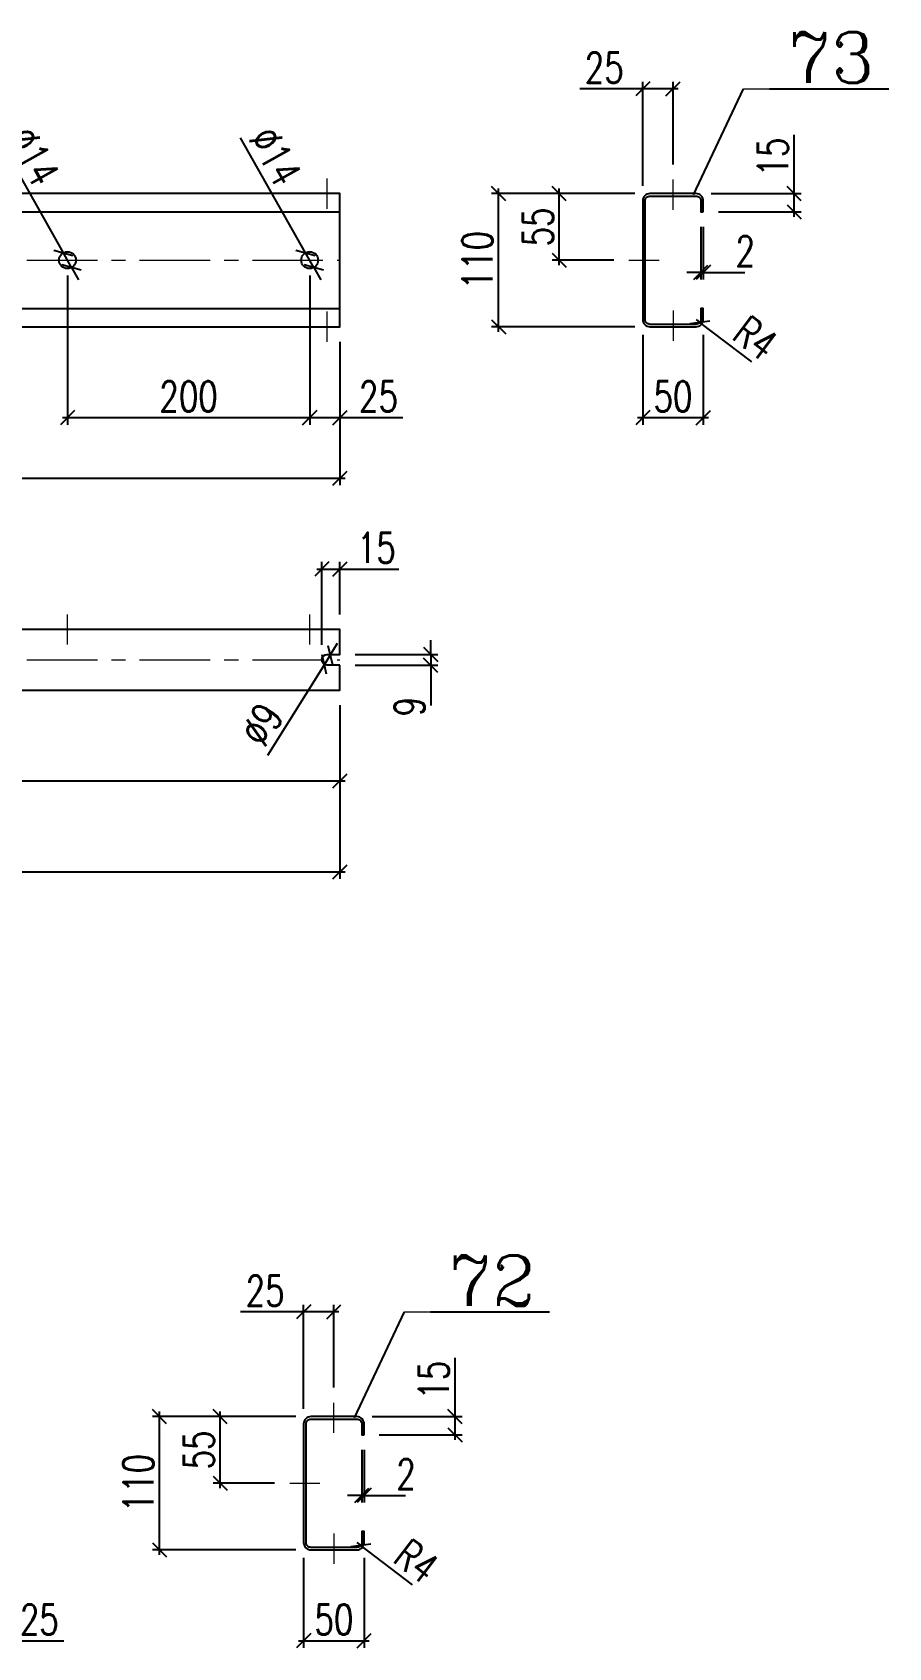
# Model space of a CAD drawing. Header units: millimetres. Extents: x -109 to 3611, y -131 to 11347.
# Drawn here: x 2426 to 3133, y 4364 to 5698 of the extents above; entities that cross this region are included whole.
import ezdxf
from ezdxf.enums import TextEntityAlignment as Align

# ---------------------------------------------------------------- set-up
doc = ezdxf.new("R2010")
doc.units = ezdxf.units.MM
doc.header["$LTSCALE"] = 1.833333
doc.header["$PDMODE"] = 1
doc.linetypes.add('CENTER', pattern=[50.8, 31.75, -6.35, 6.35, -6.35])
doc.layers.get('0').update_dxf_attribs({"linetype": 'CONTINUOUS'})
doc.layers.get('Defpoints').update_dxf_attribs({"linetype": 'CONTINUOUS'})
for name, color, linetype, lineweight in [('k_inny', 40, 'CONTINUOUS', 13), ('k_konstrukcja', 3, 'CONTINUOUS', 25), ('k_osie', 6, 'CENTER', 5), ('k_pozycje', 1, 'CONTINUOUS', 5), ('k_wymiary', 1, 'CONTINUOUS', 5), ('RFD_C5', 1, 'CONTINUOUS', 5), ('RFD_T3', 2, 'CONTINUOUS', 25)]:
    doc.layers.add(name, color=color, linetype=linetype, lineweight=lineweight)
doc.styles.add('TXT3', font='SIMPLEX.SHX', dxfattribs={"width": 0.75, "height": 25})
doc.styles.add('TXT5', font='COMPLEX.shx', dxfattribs={"height": 41.666667})
doc.dimstyles.new('R1', dxfattribs={"dimtxt": 25, "dimasz": 11.666667, "dimexe": 5.833333, "dimexo": 12.5, "dimgap": 5, "dimtad": 1, "dimdec": 0, "dimzin": 0, "dimdsep": 46, "dimtxsty": 'TXT3', "dimblk1": 'OBLIQUE', "dimblk2": 'OBLIQUE', "dimsah": 1, "dimcen": -3, "dimdle": 4.166667, "dimclrt": 2, "dimadec": 0, "dimazin": 0, "dimtfac": 0.75, "dimtdec": 0, "dimtmove": 0, "dimatfit": 3, "dimldrblk": 'NONE', "dimfxl": 1, "dimtvp": 0.75, "dimtolj": 1, "dimtzin": 0, "dimarcsym": 0})
doc.dimstyles.new('R1_002', dxfattribs={"dimtxt": 25, "dimasz": 11.666667, "dimexe": 5.833333, "dimexo": 12.5, "dimgap": 5, "dimtad": 1, "dimdec": 0, "dimzin": 0, "dimdsep": 46, "dimtxsty": 'TXT3', "dimblk1": 'OBLIQUE', "dimblk2": 'OBLIQUE', "dimsah": 1, "dimcen": -3, "dimdle": 4.166667, "dimclrt": 2, "dimadec": 0, "dimazin": 0, "dimtfac": 0.75, "dimtdec": 0, "dimtmove": 0, "dimatfit": 3, "dimldrblk": 'NONE', "dimfxl": 1, "dimtvp": 0.75, "dimtolj": 1, "dimtzin": 0, "dimarcsym": 0})

# ---------------------------------------------------------------- blocks, each defined once
blk = doc.blocks.new('Poz. 73')
blk.add_lwpolyline([(-2655, 55), (-2655, -55), (25, -55), (25, 55)], close=True)
for points in [[(-2655, 40), (25, 40)], [(-2655, -40), (25, -40)]]:
    blk.add_lwpolyline(points)
for centre in [(-200, 0), (0, 0)]:
    blk.add_circle(centre, 7)
at = {"layer": 'k_inny'}
for points in [[(14.5, 42.5), (14.5, 67.5)], [(14.5, -67.5), (14.5, -42.5)]]:
    blk.add_lwpolyline(points, dxfattribs=at)
at = {"layer": 'k_osie'}
blk.add_lwpolyline([(-2655, 0), (25, 0)], dxfattribs=at)
blk = doc.blocks.new('Rygiel L')
blk.add_lwpolyline([(-10, -4.5), (-20.5, -4.5, -1), (-20.5, 4.5), (-10, 4.5), (-10, 25), (-2690, 25), (-2690, -25), (-10, -25)], format="xyb", close=True)
at = {"layer": 'k_inny'}
for points in [[(-235, 12.5), (-235, 37.5)], [(-35, 12.5), (-35, 37.5)]]:
    blk.add_lwpolyline(points, dxfattribs=at)
at = {"layer": 'k_osie'}
blk.add_lwpolyline([(-2690, 0), (-10, 0)], dxfattribs=at)
blk = doc.blocks.new('_Oblique')
at = {"color": 0, "linetype": 'ByBlock', "lineweight": -2}
blk.add_line((-0.5, -0.5), (0.5, 0.5), dxfattribs=at)
blk = doc.blocks.new('*D526')
at = {"layer": 'Defpoints', "color": 0}
for p in [(2861, 5564.7), (2936, 5564.7), (2918.5, 5509.7)]:
    blk.add_point(p, dxfattribs=at)
at = {"layer": 'k_wymiary', "color": 0, "lineweight": -2}
for p, q in [((2923.5, 5564.7), (2855.2, 5564.7)), ((2861, 5505.6), (2861, 5568.9)), ((2906, 5509.7), (2855.2, 5509.7))]:
    blk.add_line(p, q, dxfattribs=at)
at = {"layer": 'k_wymiary', "color": 0, "linetype": 'ByBlock', "lineweight": -2, "xscale": 11.66666666666666, "yscale": 11.66666666666666, "zscale": 11.66666666666666}
for p, rotation in [((2861, 5564.7), 90), ((2861, 5509.7), 270)]:
    blk.add_blockref('_Oblique', p, dxfattribs=dict(at, rotation=rotation))
at = {"layer": 'k_wymiary', "color": 2, "insert": (2843.5, 5537.2), "char_height": 25, "attachment_point": 5, "rotation": 90, "style": 'TXT3'}
blk.add_mtext('\\A1;55', dxfattribs=at)
blk = doc.blocks.new('_None')
blk = doc.blocks.new('*D527')
at = {"layer": 'Defpoints', "color": 0}
for p in [(2930, 5651.2), (2955, 5576.2), (2930, 5558.7)]:
    blk.add_point(p, dxfattribs=at)
at = {"layer": 'k_wymiary', "color": 0, "lineweight": -2}
for p, q in [((2930, 5571.2), (2930, 5657.1)), ((2955, 5588.7), (2955, 5657.1)), ((2930, 5651.2), (2878, 5651.2)), ((2959.2, 5651.2), (2930, 5651.2))]:
    blk.add_line(p, q, dxfattribs=at)
at = {"layer": 'k_wymiary', "color": 0, "linetype": 'ByBlock', "lineweight": -2, "xscale": 11.66666666666666, "yscale": 11.66666666666666, "zscale": 11.66666666666666, "rotation": 180}
blk.add_blockref('_Oblique', (2930, 5651.2), dxfattribs=at)
at = {"layer": 'k_wymiary', "color": 0, "linetype": 'ByBlock', "lineweight": -2, "xscale": 11.66666666666666, "yscale": 11.66666666666666, "zscale": 11.66666666666666}
blk.add_blockref('_Oblique', (2955, 5651.2), dxfattribs=at)
at = {"layer": 'k_wymiary', "color": 2, "insert": (2898.2, 5668.7), "char_height": 25, "attachment_point": 5, "style": 'TXT3'}
blk.add_mtext('\\A1;25', dxfattribs=at)
blk = doc.blocks.new('*D528')
at = {"layer": 'Defpoints', "color": 0}
for p in [(2811, 5564.7), (2936, 5564.7), (2936, 5454.7)]:
    blk.add_point(p, dxfattribs=at)
at = {"layer": 'k_wymiary', "color": 0, "lineweight": -2}
for p, q in [((2923.5, 5564.7), (2805.2, 5564.7)), ((2811, 5450.6), (2811, 5568.9)), ((2923.5, 5454.7), (2805.2, 5454.7))]:
    blk.add_line(p, q, dxfattribs=at)
at = {"layer": 'k_wymiary', "color": 0, "linetype": 'ByBlock', "lineweight": -2, "xscale": 11.66666666666666, "yscale": 11.66666666666666, "zscale": 11.66666666666666}
for p, rotation in [((2811, 5564.7), 90), ((2811, 5454.7), 270)]:
    blk.add_blockref('_Oblique', p, dxfattribs=dict(at, rotation=rotation))
at = {"layer": 'k_wymiary', "color": 2, "insert": (2793.5, 5509.7), "char_height": 25, "attachment_point": 5, "rotation": 90, "style": 'TXT3'}
blk.add_mtext('\\A1;110', dxfattribs=at)
blk = doc.blocks.new('*D529')
at = {"layer": 'Defpoints', "color": 0}
for p in [(2930, 5460.7), (2980, 5460.7), (2980, 5379.7)]:
    blk.add_point(p, dxfattribs=at)
at = {"layer": 'k_wymiary', "color": 0, "lineweight": -2}
for p, q in [((2930, 5448.2), (2930, 5373.9)), ((2980, 5448.2), (2980, 5373.9)), ((2925.8, 5379.7), (2984.2, 5379.7))]:
    blk.add_line(p, q, dxfattribs=at)
at = {"layer": 'k_wymiary', "color": 0, "linetype": 'ByBlock', "lineweight": -2, "xscale": 11.66666666666666, "yscale": 11.66666666666666, "zscale": 11.66666666666666, "rotation": 180}
blk.add_blockref('_Oblique', (2930, 5379.7), dxfattribs=at)
at = {"layer": 'k_wymiary', "color": 0, "linetype": 'ByBlock', "lineweight": -2, "xscale": 11.66666666666666, "yscale": 11.66666666666666, "zscale": 11.66666666666666}
blk.add_blockref('_Oblique', (2980, 5379.7), dxfattribs=at)
at = {"layer": 'k_wymiary', "color": 2, "insert": (2955, 5397.2), "char_height": 25, "attachment_point": 5, "style": 'TXT3'}
blk.add_mtext('\\A1;50', dxfattribs=at)
blk = doc.blocks.new('pozycja')
at = {"layer": 'RFD_C5', "linetype": 'Continuous'}
blk.add_line((0, 0), (25.8, 0), dxfattribs=at)
at = {"layer": 'RFD_T3'}
blk.add_line((25.8, 0), (143.9, 0), dxfattribs=at)
at = {"layer": 'RFD_T3', "linetype": 'Continuous', "style": 'TXT5'}
blk.add_attdef('NR', text='', height=50, dxfattribs=at).set_placement((86.9, -9), align=Align.BOTTOM_CENTER)
blk = doc.blocks.new('*D530')
at = {"layer": 'Defpoints', "color": 0}
for p in [(2974, 5564.7), (3055, 5564.7), (2980, 5549.7)]:
    blk.add_point(p, dxfattribs=at)
at = {"layer": 'k_wymiary', "color": 0, "lineweight": -2}
for p, q in [((3055, 5564.7), (3055, 5613.2)), ((2986.5, 5564.7), (3060.8, 5564.7)), ((3055, 5545.6), (3055, 5564.7)), ((2992.5, 5549.7), (3060.8, 5549.7))]:
    blk.add_line(p, q, dxfattribs=at)
at = {"layer": 'k_wymiary', "color": 0, "linetype": 'ByBlock', "lineweight": -2, "xscale": 11.66666666666666, "yscale": 11.66666666666666, "zscale": 11.66666666666666}
for p, rotation in [((3055, 5564.7), 90), ((3055, 5549.7), 270)]:
    blk.add_blockref('_Oblique', p, dxfattribs=dict(at, rotation=rotation))
at = {"layer": 'k_wymiary', "color": 2, "insert": (3037.5, 5594.8), "char_height": 25, "attachment_point": 5, "rotation": 90, "style": 'TXT3'}
blk.add_mtext('\\A1;15', dxfattribs=at)
blk = doc.blocks.new('*D531')
at = {"layer": 'Defpoints', "color": 0}
for p in [(2974, 5460.7), (2977.2, 5458.3)]:
    blk.add_point(p, dxfattribs=at)
at = {"layer": 'k_wymiary', "color": 0, "lineweight": -2}
for p in [(2974, 5460.7), (3020, 5425.8)]:
    blk.add_line(p, (2977.2, 5458.3), dxfattribs=at)
at = {"layer": 'k_wymiary', "color": 0, "linetype": 'ByBlock', "lineweight": -2, "xscale": 11.66666666666666, "yscale": 11.66666666666666, "zscale": 11.66666666666666, "rotation": 142.7604080955007}
blk.add_blockref('_Oblique', (2977.2, 5458.3), dxfattribs=at)
at = {"layer": 'k_wymiary', "color": 2, "insert": (3023.1, 5445.4), "char_height": 25, "attachment_point": 5, "rotation": 322.7604, "style": 'TXT3'}
blk.add_mtext('\\A1;R4', dxfattribs=at)
blk = doc.blocks.new('*D532')
at = {"layer": 'Defpoints', "color": 0}
for p in [(2581, 4554.7), (2656, 4554.7), (2638.5, 4499.7)]:
    blk.add_point(p, dxfattribs=at)
at = {"layer": 'k_wymiary', "color": 0, "lineweight": -2}
for p, q in [((2643.5, 4554.7), (2575.2, 4554.7)), ((2581, 4495.6), (2581, 4558.9)), ((2626, 4499.7), (2575.2, 4499.7))]:
    blk.add_line(p, q, dxfattribs=at)
at = {"layer": 'k_wymiary', "color": 0, "linetype": 'ByBlock', "lineweight": -2, "xscale": 11.66666666666666, "yscale": 11.66666666666666, "zscale": 11.66666666666666}
for p, rotation in [((2581, 4554.7), 90), ((2581, 4499.7), 270)]:
    blk.add_blockref('_Oblique', p, dxfattribs=dict(at, rotation=rotation))
at = {"layer": 'k_wymiary', "color": 2, "insert": (2563.5, 4527.2), "char_height": 25, "attachment_point": 5, "rotation": 90, "style": 'TXT3'}
blk.add_mtext('\\A1;55', dxfattribs=at)
blk = doc.blocks.new('*D533')
at = {"layer": 'Defpoints', "color": 0}
for p in [(2650, 4641.2), (2675, 4566.2), (2650, 4548.7)]:
    blk.add_point(p, dxfattribs=at)
at = {"layer": 'k_wymiary', "color": 0, "lineweight": -2}
for p, q in [((2650, 4561.2), (2650, 4647.1)), ((2675, 4578.7), (2675, 4647.1)), ((2650, 4641.2), (2598, 4641.2)), ((2679.2, 4641.2), (2650, 4641.2))]:
    blk.add_line(p, q, dxfattribs=at)
at = {"layer": 'k_wymiary', "color": 0, "linetype": 'ByBlock', "lineweight": -2, "xscale": 11.66666666666666, "yscale": 11.66666666666666, "zscale": 11.66666666666666, "rotation": 180}
blk.add_blockref('_Oblique', (2650, 4641.2), dxfattribs=at)
at = {"layer": 'k_wymiary', "color": 0, "linetype": 'ByBlock', "lineweight": -2, "xscale": 11.66666666666666, "yscale": 11.66666666666666, "zscale": 11.66666666666666}
blk.add_blockref('_Oblique', (2675, 4641.2), dxfattribs=at)
at = {"layer": 'k_wymiary', "color": 2, "insert": (2618.2, 4658.7), "char_height": 25, "attachment_point": 5, "style": 'TXT3'}
blk.add_mtext('\\A1;25', dxfattribs=at)
blk = doc.blocks.new('*D534')
at = {"layer": 'Defpoints', "color": 0}
for p in [(2531, 4554.7), (2656, 4554.7), (2656, 4444.7)]:
    blk.add_point(p, dxfattribs=at)
at = {"layer": 'k_wymiary', "color": 0, "lineweight": -2}
for p, q in [((2643.5, 4554.7), (2525.2, 4554.7)), ((2531, 4440.6), (2531, 4558.9)), ((2643.5, 4444.7), (2525.2, 4444.7))]:
    blk.add_line(p, q, dxfattribs=at)
at = {"layer": 'k_wymiary', "color": 0, "linetype": 'ByBlock', "lineweight": -2, "xscale": 11.66666666666666, "yscale": 11.66666666666666, "zscale": 11.66666666666666}
for p, rotation in [((2531, 4554.7), 90), ((2531, 4444.7), 270)]:
    blk.add_blockref('_Oblique', p, dxfattribs=dict(at, rotation=rotation))
at = {"layer": 'k_wymiary', "color": 2, "insert": (2513.5, 4499.7), "char_height": 25, "attachment_point": 5, "rotation": 90, "style": 'TXT3'}
blk.add_mtext('\\A1;110', dxfattribs=at)
blk = doc.blocks.new('*D535')
at = {"layer": 'Defpoints', "color": 0}
for p in [(2650, 4450.7), (2700, 4450.7), (2700, 4369.7)]:
    blk.add_point(p, dxfattribs=at)
at = {"layer": 'k_wymiary', "color": 0, "lineweight": -2}
for p, q in [((2650, 4438.2), (2650, 4363.9)), ((2700, 4438.2), (2700, 4363.9)), ((2645.8, 4369.7), (2704.2, 4369.7))]:
    blk.add_line(p, q, dxfattribs=at)
at = {"layer": 'k_wymiary', "color": 0, "linetype": 'ByBlock', "lineweight": -2, "xscale": 11.66666666666666, "yscale": 11.66666666666666, "zscale": 11.66666666666666, "rotation": 180}
blk.add_blockref('_Oblique', (2650, 4369.7), dxfattribs=at)
at = {"layer": 'k_wymiary', "color": 0, "linetype": 'ByBlock', "lineweight": -2, "xscale": 11.66666666666666, "yscale": 11.66666666666666, "zscale": 11.66666666666666}
blk.add_blockref('_Oblique', (2700, 4369.7), dxfattribs=at)
at = {"layer": 'k_wymiary', "color": 2, "insert": (2675, 4387.2), "char_height": 25, "attachment_point": 5, "style": 'TXT3'}
blk.add_mtext('\\A1;50', dxfattribs=at)
blk = doc.blocks.new('*D536')
at = {"layer": 'Defpoints', "color": 0}
for p in [(2694, 4554.7), (2775, 4554.7), (2700, 4539.7)]:
    blk.add_point(p, dxfattribs=at)
at = {"layer": 'k_wymiary', "color": 0, "lineweight": -2}
for p, q in [((2775, 4554.7), (2775, 4603.2)), ((2706.5, 4554.7), (2780.8, 4554.7)), ((2775, 4535.6), (2775, 4554.7)), ((2712.5, 4539.7), (2780.8, 4539.7))]:
    blk.add_line(p, q, dxfattribs=at)
at = {"layer": 'k_wymiary', "color": 0, "linetype": 'ByBlock', "lineweight": -2, "xscale": 11.66666666666666, "yscale": 11.66666666666666, "zscale": 11.66666666666666}
for p, rotation in [((2775, 4554.7), 90), ((2775, 4539.7), 270)]:
    blk.add_blockref('_Oblique', p, dxfattribs=dict(at, rotation=rotation))
at = {"layer": 'k_wymiary', "color": 2, "insert": (2757.5, 4584.8), "char_height": 25, "attachment_point": 5, "rotation": 90, "style": 'TXT3'}
blk.add_mtext('\\A1;15', dxfattribs=at)
blk = doc.blocks.new('*D537')
at = {"layer": 'Defpoints', "color": 0}
for p in [(2694, 4450.7), (2697.2, 4448.3)]:
    blk.add_point(p, dxfattribs=at)
at = {"layer": 'k_wymiary', "color": 0, "lineweight": -2}
for p in [(2694, 4450.7), (2740, 4415.8)]:
    blk.add_line(p, (2697.2, 4448.3), dxfattribs=at)
at = {"layer": 'k_wymiary', "color": 0, "linetype": 'ByBlock', "lineweight": -2, "xscale": 11.66666666666666, "yscale": 11.66666666666666, "zscale": 11.66666666666666, "rotation": 142.7604080955007}
blk.add_blockref('_Oblique', (2697.2, 4448.3), dxfattribs=at)
at = {"layer": 'k_wymiary', "color": 2, "insert": (2743.1, 4435.4), "char_height": 25, "attachment_point": 5, "rotation": 322.7604, "style": 'TXT3'}
blk.add_mtext('\\A1;R4', dxfattribs=at)
blk = doc.blocks.new('*D538')
at = {"layer": 'Defpoints', "color": 0}
for p in [(2375, 4499.7), (2400, 4444.7), (2400, 4369.7)]:
    blk.add_point(p, dxfattribs=at)
at = {"layer": 'k_wymiary', "color": 0, "lineweight": -2}
for p, q in [((2375, 4487.2), (2375, 4363.9)), ((2400, 4432.2), (2400, 4363.9)), ((2370.8, 4369.7), (2400, 4369.7)), ((2400, 4369.7), (2452, 4369.7))]:
    blk.add_line(p, q, dxfattribs=at)
at = {"layer": 'k_wymiary', "color": 0, "linetype": 'ByBlock', "lineweight": -2, "xscale": 11.66666666666666, "yscale": 11.66666666666666, "zscale": 11.66666666666666, "rotation": 180}
blk.add_blockref('_Oblique', (2375, 4369.7), dxfattribs=at)
at = {"layer": 'k_wymiary', "color": 0, "linetype": 'ByBlock', "lineweight": -2, "xscale": 11.66666666666666, "yscale": 11.66666666666666, "zscale": 11.66666666666666}
blk.add_blockref('_Oblique', (2400, 4369.7), dxfattribs=at)
at = {"layer": 'k_wymiary', "color": 2, "insert": (2431.8, 4387.2), "char_height": 25, "attachment_point": 5, "style": 'TXT3'}
blk.add_mtext('\\A1;25', dxfattribs=at)
blk = doc.blocks.new('*D561')
at = {"layer": 'Defpoints', "color": 0}
for p in [(1477, 5179.7), (2680, 5154.7), (2680, 5079.7)]:
    blk.add_point(p, dxfattribs=at)
at = {"layer": 'k_wymiary', "color": 0, "lineweight": -2}
for p, q in [((1477, 5167.2), (1477, 5073.9)), ((2680, 5142.2), (2680, 5073.9)), ((1472.8, 5079.7), (2684.2, 5079.7))]:
    blk.add_line(p, q, dxfattribs=at)
at = {"layer": 'k_wymiary', "color": 0, "linetype": 'ByBlock', "lineweight": -2, "xscale": 11.66666666666666, "yscale": 11.66666666666666, "zscale": 11.66666666666666, "rotation": 180}
blk.add_blockref('_Oblique', (1477, 5079.7), dxfattribs=at)
at = {"layer": 'k_wymiary', "color": 0, "linetype": 'ByBlock', "lineweight": -2, "xscale": 11.66666666666666, "yscale": 11.66666666666666, "zscale": 11.66666666666666}
blk.add_blockref('_Oblique', (2680, 5079.7), dxfattribs=at)
at = {"layer": 'k_wymiary', "color": 2, "insert": (2078.5, 5097.2), "char_height": 25, "attachment_point": 5, "style": 'TXT3'}
blk.add_mtext('\\A1;1203', dxfattribs=at)
blk = doc.blocks.new('*D562')
at = {"layer": 'Defpoints', "color": 0}
for p in [(0, 5154.7), (2680, 5154.7), (2680, 5004.7)]:
    blk.add_point(p, dxfattribs=at)
at = {"layer": 'k_wymiary', "color": 0, "lineweight": -2}
for p, q in [((0, 5142.2), (0, 4998.9)), ((2680, 5142.2), (2680, 4998.9)), ((-4.2, 5004.7), (2684.2, 5004.7))]:
    blk.add_line(p, q, dxfattribs=at)
at = {"layer": 'k_wymiary', "color": 0, "linetype": 'ByBlock', "lineweight": -2, "xscale": 11.66666666666666, "yscale": 11.66666666666666, "zscale": 11.66666666666666, "rotation": 180}
blk.add_blockref('_Oblique', (0, 5004.7), dxfattribs=at)
at = {"layer": 'k_wymiary', "color": 0, "linetype": 'ByBlock', "lineweight": -2, "xscale": 11.66666666666666, "yscale": 11.66666666666666, "zscale": 11.66666666666666}
blk.add_blockref('_Oblique', (2680, 5004.7), dxfattribs=at)
at = {"layer": 'k_wymiary', "color": 2, "insert": (1340, 5022.2), "char_height": 25, "attachment_point": 5, "style": 'TXT3'}
blk.add_mtext('\\A1;2680', dxfattribs=at)
blk = doc.blocks.new('*D563')
at = {"layer": 'Defpoints', "color": 0}
for p in [(2655, 5509.7), (2680, 5454.7), (2680, 5379.7)]:
    blk.add_point(p, dxfattribs=at)
at = {"layer": 'k_wymiary', "color": 0, "lineweight": -2}
for p, q in [((2655, 5497.2), (2655, 5373.9)), ((2680, 5442.2), (2680, 5373.9)), ((2650.8, 5379.7), (2680, 5379.7)), ((2680, 5379.7), (2732, 5379.7))]:
    blk.add_line(p, q, dxfattribs=at)
at = {"layer": 'k_wymiary', "color": 0, "linetype": 'ByBlock', "lineweight": -2, "xscale": 11.66666666666666, "yscale": 11.66666666666666, "zscale": 11.66666666666666, "rotation": 180}
blk.add_blockref('_Oblique', (2655, 5379.7), dxfattribs=at)
at = {"layer": 'k_wymiary', "color": 0, "linetype": 'ByBlock', "lineweight": -2, "xscale": 11.66666666666666, "yscale": 11.66666666666666, "zscale": 11.66666666666666}
blk.add_blockref('_Oblique', (2680, 5379.7), dxfattribs=at)
at = {"layer": 'k_wymiary', "color": 2, "insert": (2711.8, 5397.2), "char_height": 25, "attachment_point": 5, "style": 'TXT3'}
blk.add_mtext('\\A1;25', dxfattribs=at)
blk = doc.blocks.new('*D564')
at = {"layer": 'Defpoints', "color": 0}
for p in [(2455, 5509.7), (2655, 5509.7), (2655, 5379.7)]:
    blk.add_point(p, dxfattribs=at)
at = {"layer": 'k_wymiary', "color": 0, "lineweight": -2}
for p, q in [((2455, 5497.2), (2455, 5373.9)), ((2655, 5497.2), (2655, 5373.9)), ((2450.8, 5379.7), (2659.2, 5379.7))]:
    blk.add_line(p, q, dxfattribs=at)
at = {"layer": 'k_wymiary', "color": 0, "linetype": 'ByBlock', "lineweight": -2, "xscale": 11.66666666666666, "yscale": 11.66666666666666, "zscale": 11.66666666666666, "rotation": 180}
blk.add_blockref('_Oblique', (2455, 5379.7), dxfattribs=at)
at = {"layer": 'k_wymiary', "color": 0, "linetype": 'ByBlock', "lineweight": -2, "xscale": 11.66666666666666, "yscale": 11.66666666666666, "zscale": 11.66666666666666}
blk.add_blockref('_Oblique', (2655, 5379.7), dxfattribs=at)
at = {"layer": 'k_wymiary', "color": 2, "insert": (2555, 5397.2), "char_height": 25, "attachment_point": 5, "style": 'TXT3'}
blk.add_mtext('\\A1;200', dxfattribs=at)
blk = doc.blocks.new('*D565')
at = {"layer": 'Defpoints', "color": 0}
for p in [(2651.6, 5515.8), (2658.4, 5503.6)]:
    blk.add_point(p, dxfattribs=at)
at = {"layer": 'k_wymiary', "color": 0, "lineweight": -2}
for p, q in [((2651.6, 5515.8), (2598, 5610.7)), ((2658.4, 5503.6), (2651.6, 5515.8)), ((2658.4, 5503.6), (2664.2, 5493.5))]:
    blk.add_line(p, q, dxfattribs=at)
at = {"layer": 'k_wymiary', "color": 0, "linetype": 'ByBlock', "lineweight": -2, "xscale": 11.66666666666666, "yscale": 11.66666666666666, "zscale": 11.66666666666666}
for p, rotation in [((2651.6, 5515.8), 299.4326293042633), ((2658.4, 5503.6), 119.4326293042633)]:
    blk.add_blockref('_Oblique', p, dxfattribs=dict(at, rotation=rotation))
at = {"layer": 'k_wymiary', "color": 2, "insert": (2626.7, 5595.5), "char_height": 25, "attachment_point": 5, "rotation": 299.4326, "style": 'TXT3'}
blk.add_mtext('\\A1;∅14', dxfattribs=at)
blk = doc.blocks.new('*D566')
at = {"layer": 'Defpoints', "color": 0}
for p in [(2451.6, 5515.8), (2458.4, 5503.6)]:
    blk.add_point(p, dxfattribs=at)
at = {"layer": 'k_wymiary', "color": 0, "lineweight": -2}
for p, q in [((2451.6, 5515.8), (2398, 5610.7)), ((2458.4, 5503.6), (2451.6, 5515.8)), ((2458.4, 5503.6), (2464.2, 5493.5))]:
    blk.add_line(p, q, dxfattribs=at)
at = {"layer": 'k_wymiary', "color": 0, "linetype": 'ByBlock', "lineweight": -2, "xscale": 11.66666666666666, "yscale": 11.66666666666666, "zscale": 11.66666666666666}
for p, rotation in [((2451.6, 5515.8), 299.4326293042633), ((2458.4, 5503.6), 119.4326293042633)]:
    blk.add_blockref('_Oblique', p, dxfattribs=dict(at, rotation=rotation))
at = {"layer": 'k_wymiary', "color": 2, "insert": (2426.7, 5595.5), "char_height": 25, "attachment_point": 5, "rotation": 299.4326, "style": 'TXT3'}
blk.add_mtext('\\A1;∅14', dxfattribs=at)
blk = doc.blocks.new('*D572')
at = {"layer": 'Defpoints', "color": 0}
for p in [(1372, 5509.7), (2680, 5454.7), (2680, 5329.7)]:
    blk.add_point(p, dxfattribs=at)
at = {"layer": 'k_wymiary', "color": 0, "lineweight": -2}
for p, q in [((1372, 5497.2), (1372, 5323.9)), ((2680, 5442.2), (2680, 5323.9)), ((1367.8, 5329.7), (2684.2, 5329.7))]:
    blk.add_line(p, q, dxfattribs=at)
at = {"layer": 'k_wymiary', "color": 0, "linetype": 'ByBlock', "lineweight": -2, "xscale": 11.66666666666666, "yscale": 11.66666666666666, "zscale": 11.66666666666666, "rotation": 180}
blk.add_blockref('_Oblique', (1372, 5329.7), dxfattribs=at)
at = {"layer": 'k_wymiary', "color": 0, "linetype": 'ByBlock', "lineweight": -2, "xscale": 11.66666666666666, "yscale": 11.66666666666666, "zscale": 11.66666666666666}
blk.add_blockref('_Oblique', (2680, 5329.7), dxfattribs=at)
at = {"layer": 'k_wymiary', "color": 2, "insert": (2026, 5347.2), "char_height": 25, "attachment_point": 5, "style": 'TXT3'}
blk.add_mtext('\\A1;1308', dxfattribs=at)
blk = doc.blocks.new('*D608')
at = {"layer": 'Defpoints', "color": 0}
for p in [(2978, 5549.7), (2980, 5549.7), (2980, 5499.7)]:
    blk.add_point(p, dxfattribs=at)
at = {"layer": 'k_wymiary', "color": 0, "lineweight": -2}
for p, q in [((2978, 5537.2), (2978, 5493.9)), ((2980, 5537.2), (2980, 5493.9)), ((2978, 5499.7), (2966.3, 5499.7)), ((2978, 5499.7), (2980, 5499.7)), ((2980, 5499.7), (3014.2, 5499.7))]:
    blk.add_line(p, q, dxfattribs=at)
at = {"layer": 'k_wymiary', "color": 0, "linetype": 'ByBlock', "lineweight": -2, "xscale": 11.66666666666666, "yscale": 11.66666666666666, "zscale": 11.66666666666666}
blk.add_blockref('_Oblique', (2978, 5499.7), dxfattribs=at)
at = {"layer": 'k_wymiary', "color": 0, "linetype": 'ByBlock', "lineweight": -2, "xscale": 11.66666666666666, "yscale": 11.66666666666666, "zscale": 11.66666666666666, "rotation": 180}
blk.add_blockref('_Oblique', (2980, 5499.7), dxfattribs=at)
at = {"layer": 'k_wymiary', "color": 2, "insert": (3014.6, 5517.2), "char_height": 25, "attachment_point": 5, "style": 'TXT3'}
blk.add_mtext('\\A1;2', dxfattribs=at)
blk = doc.blocks.new('*D609')
at = {"layer": 'Defpoints', "color": 0}
for p in [(2698, 4539.7), (2700, 4539.7), (2700, 4489.7)]:
    blk.add_point(p, dxfattribs=at)
at = {"layer": 'k_wymiary', "color": 0, "lineweight": -2}
for p, q in [((2698, 4527.2), (2698, 4483.9)), ((2700, 4527.2), (2700, 4483.9)), ((2698, 4489.7), (2686.3, 4489.7)), ((2698, 4489.7), (2700, 4489.7)), ((2700, 4489.7), (2734.2, 4489.7))]:
    blk.add_line(p, q, dxfattribs=at)
at = {"layer": 'k_wymiary', "color": 0, "linetype": 'ByBlock', "lineweight": -2, "xscale": 11.66666666666666, "yscale": 11.66666666666666, "zscale": 11.66666666666666}
blk.add_blockref('_Oblique', (2698, 4489.7), dxfattribs=at)
at = {"layer": 'k_wymiary', "color": 0, "linetype": 'ByBlock', "lineweight": -2, "xscale": 11.66666666666666, "yscale": 11.66666666666666, "zscale": 11.66666666666666, "rotation": 180}
blk.add_blockref('_Oblique', (2700, 4489.7), dxfattribs=at)
at = {"layer": 'k_wymiary', "color": 2, "insert": (2734.6, 4507.2), "char_height": 25, "attachment_point": 5, "style": 'TXT3'}
blk.add_mtext('\\A1;2', dxfattribs=at)
blk = doc.blocks.new('*D641')
at = {"layer": 'Defpoints', "color": 0}
for p in [(2680, 5254.7), (2680, 5204.7), (2665, 5179.7)]:
    blk.add_point(p, dxfattribs=at)
at = {"layer": 'k_wymiary', "color": 0, "lineweight": -2}
for p, q in [((2665, 5192.2), (2665, 5260.6)), ((2680, 5217.2), (2680, 5260.6)), ((2660.8, 5254.7), (2680, 5254.7)), ((2680, 5254.7), (2728.5, 5254.7))]:
    blk.add_line(p, q, dxfattribs=at)
at = {"layer": 'k_wymiary', "color": 0, "linetype": 'ByBlock', "lineweight": -2, "xscale": 11.66666666666666, "yscale": 11.66666666666666, "zscale": 11.66666666666666, "rotation": 180}
blk.add_blockref('_Oblique', (2665, 5254.7), dxfattribs=at)
at = {"layer": 'k_wymiary', "color": 0, "linetype": 'ByBlock', "lineweight": -2, "xscale": 11.66666666666666, "yscale": 11.66666666666666, "zscale": 11.66666666666666}
blk.add_blockref('_Oblique', (2680, 5254.7), dxfattribs=at)
at = {"layer": 'k_wymiary', "color": 2, "insert": (2710.1, 5272.2), "char_height": 25, "attachment_point": 5, "style": 'TXT3'}
blk.add_mtext('\\A1;15', dxfattribs=at)
blk = doc.blocks.new('*D643')
at = {"layer": 'Defpoints', "color": 0}
for p in [(2680, 5184.2), (2680, 5175.2), (2754.9, 5175.2)]:
    blk.add_point(p, dxfattribs=at)
at = {"layer": 'k_wymiary', "color": 0, "lineweight": -2}
for p, q in [((2754.9, 5184.2), (2754.9, 5195.9)), ((2692.5, 5184.2), (2760.7, 5184.2)), ((2754.9, 5184.2), (2754.9, 5175.2)), ((2692.5, 5175.2), (2760.7, 5175.2)), ((2754.9, 5175.2), (2754.9, 5142))]:
    blk.add_line(p, q, dxfattribs=at)
at = {"layer": 'k_wymiary', "color": 0, "linetype": 'ByBlock', "lineweight": -2, "xscale": 11.66666666666666, "yscale": 11.66666666666666, "zscale": 11.66666666666666}
for p, rotation in [((2754.9, 5184.2), 270), ((2754.9, 5175.2), 90)]:
    blk.add_blockref('_Oblique', p, dxfattribs=dict(at, rotation=rotation))
at = {"layer": 'k_wymiary', "color": 2, "insert": (2737.4, 5141.1), "char_height": 25, "attachment_point": 5, "rotation": 90, "style": 'TXT3'}
blk.add_mtext('\\A1;9', dxfattribs=at)
blk = doc.blocks.new('*D745')
at = {"layer": 'Defpoints', "color": 0}
for p in [(2671.9, 5183.6), (2667.1, 5175.9)]:
    blk.add_point(p, dxfattribs=at)
at = {"layer": 'k_wymiary', "color": 0, "lineweight": -2}
for p, q in [((2671.9, 5183.6), (2678.1, 5193.5)), ((2671.9, 5183.6), (2667.1, 5175.9)), ((2667.1, 5175.9), (2620.1, 5100.7))]:
    blk.add_line(p, q, dxfattribs=at)
at = {"layer": 'k_wymiary', "color": 0, "linetype": 'ByBlock', "lineweight": -2, "xscale": 11.66666666666666, "yscale": 11.66666666666666, "zscale": 11.66666666666666}
for p, rotation in [((2671.9, 5183.6), 237.9956836876082), ((2667.1, 5175.9), 57.99568368760828)]:
    blk.add_blockref('_Oblique', p, dxfattribs=dict(at, rotation=rotation))
at = {"layer": 'k_wymiary', "color": 2, "insert": (2615.5, 5126.3), "char_height": 25, "attachment_point": 5, "rotation": 57.9957, "style": 'TXT3'}
blk.add_mtext('\\A1;∅9', dxfattribs=at)

msp = doc.modelspace()

# ---------------------------------------------------------------- linework, layer by layer
at = {"layer": 'k_inny'}
for points in [[(2955, 5551.24), (2955, 5576.24)], [(2918.5, 5509.74), (2943.5, 5509.74)], [(2955, 5468.24), (2955, 5443.24)], [(2675, 4541.24), (2675, 4566.24)], [(2638.5, 4499.74), (2663.5, 4499.74)], [(2675, 4458.24), (2675, 4433.24)]]:
    msp.add_lwpolyline(points, dxfattribs=at)
at = {"layer": 'k_konstrukcja'}
for points in [[(2980, 5549.74), (2980, 5558.74, 0.4142136), (2974, 5564.74), (2936, 5564.74, 0.4142136), (2930, 5558.74), (2930, 5460.74, 0.4142136), (2936, 5454.74), (2974, 5454.74, 0.4142136), (2980, 5460.74), (2980, 5469.74), (2978, 5469.74), (2978, 5460.74, -0.4142136), (2974, 5456.74), (2936, 5456.74, -0.4142136), (2932, 5460.74), (2932, 5558.74, -0.4142136), (2936, 5562.74), (2974, 5562.74, -0.4142136), (2978, 5558.74), (2978, 5549.74)], [(2700, 4539.74), (2700, 4548.74, 0.4142136), (2694, 4554.74), (2656, 4554.74, 0.4142136), (2650, 4548.74), (2650, 4450.74, 0.4142136), (2656, 4444.74), (2694, 4444.74, 0.4142136), (2700, 4450.74), (2700, 4459.74), (2698, 4459.74), (2698, 4450.74, -0.4142136), (2694, 4446.74), (2656, 4446.74, -0.4142136), (2652, 4450.74), (2652, 4548.74, -0.4142136), (2656, 4552.74), (2694, 4552.74, -0.4142136), (2698, 4548.74), (2698, 4539.74)]]:
    msp.add_lwpolyline(points, format="xyb", close=True, dxfattribs=at)

# ---------------------------------------------------------------- block references
for name, p in [('Poz. 73', (2655, 5509.74)), ('Rygiel L', (2690, 5179.74))]:
    msp.add_blockref(name, p, dxfattribs=at)
at = {"layer": 'k_pozycje', "xscale": 0.83333333333333, "yscale": 0.83333333333333, "zscale": 0.83333333333333}
for p, values in [((3013.18, 5651.24), {'NR': '73'}), ((2733.18, 4641.24), {'NR': '72'})]:
    msp.add_blockref('pozycja', p, dxfattribs=at).add_auto_attribs(values)

# ---------------------------------------------------------------- dimensions: what is measured, and where the dimension line sits
at = {"layer": 'k_wymiary'}
for base, p1, p2, picture, middle in [((2930, 5651.24), (2955, 5576.24), (2930, 5558.74), '*D527', (2898.15, 5668.74)), ((2980, 5499.74), (2978, 5549.74), (2980, 5549.74), '*D608', (3014.58, 5517.24)), ((2655, 5379.74), (2455, 5509.74), (2655, 5509.74), '*D564', (2555, 5397.24)), ((2680, 5379.74), (2655, 5509.74), (2680, 5454.74), '*D563', (2711.85, 5397.24)), ((2980, 5379.74), (2930, 5460.74), (2980, 5460.74), '*D529', (2955, 5397.24)), ((2680, 5254.74), (2665, 5179.74), (2680, 5204.74), '*D641', (2710.06, 5272.24)), ((2680, 5004.74), (0, 5154.74), (2680, 5154.74), '*D562', (1340, 5022.24)), ((2650, 4641.24), (2675, 4566.24), (2650, 4548.74), '*D533', (2618.15, 4658.74)), ((2700, 4489.74), (2698, 4539.74), (2700, 4539.74), '*D609', (2734.58, 4507.24)), ((2400, 4369.74), (2375, 4499.74), (2400, 4444.74), '*D538', (2431.85, 4387.24)), ((2700, 4369.74), (2650, 4450.74), (2700, 4450.74), '*D535', (2675, 4387.24))]:
    dim = msp.add_linear_dim(base=base, p1=p1, p2=p2, dimstyle='R1', dxfattribs=at)
    dim.commit()
    dim.dimension.update_dxf_attribs({"geometry": picture, "text_midpoint": middle})
for p1, p2, picture, middle in [((2458.44, 5503.65), (2451.56, 5515.84), '*D566', (2411.46, 5586.91)), ((2658.44, 5503.65), (2651.56, 5515.84), '*D565', (2611.46, 5586.91)), ((2671.88, 5183.56), (2667.12, 5175.93), '*D745', (2630.31, 5117.04))]:
    dim = msp.add_diameter_dim_2p(p1=p1, p2=p2, dimstyle='R1', dxfattribs=at)
    dim.commit()
    dim.dimension.update_dxf_attribs({"geometry": picture, "text_midpoint": middle, "dimtype": 163})
for base, p1, p2, picture, middle in [((3055, 5564.74), (2980, 5549.74), (2974, 5564.74), '*D530', (3037.5, 5594.8)), ((2811, 5564.74), (2936, 5454.74), (2936, 5564.74), '*D528', (2793.5, 5509.74)), ((2861, 5564.74), (2918.5, 5509.74), (2936, 5564.74), '*D526', (2843.5, 5537.24)), ((2754.89, 5175.24), (2680, 5184.24), (2680, 5175.24), '*D643', (2737.39, 5141.11)), ((2775, 4554.74), (2700, 4539.74), (2694, 4554.74), '*D536', (2757.5, 4584.8)), ((2531, 4554.74), (2656, 4444.74), (2656, 4554.74), '*D534', (2513.5, 4499.74)), ((2581, 4554.74), (2638.5, 4499.74), (2656, 4554.74), '*D532', (2563.5, 4527.24))]:
    dim = msp.add_linear_dim(base=base, p1=p1, p2=p2, angle=90, dimstyle='R1', dxfattribs=at)
    dim.commit()
    dim.dimension.update_dxf_attribs({"geometry": picture, "text_midpoint": middle})
for base, p1, p2, picture, middle in [((2680, 5329.74), (1372, 5509.74), (2680, 5454.74), '*D572', (2026, 5347.24)), ((2680, 5079.74), (1477, 5179.74), (2680, 5154.74), '*D561', (2078.5, 5097.24))]:
    dim = msp.add_linear_dim(base=base, p1=p1, p2=p2, dimstyle='R1', override={"dimtmove": 1}, dxfattribs=at)
    dim.commit()
    dim.dimension.update_dxf_attribs({"geometry": picture, "text_midpoint": middle})
for center, mpoint, picture, middle in [((2974, 5460.74), (2977.18, 5458.32), '*D531', (3023.13, 5445.38)), ((2694, 4450.74), (2697.18, 4448.32), '*D537', (2743.13, 4435.38))]:
    dim = msp.add_radius_dim(center=center, mpoint=mpoint, dimstyle='R1', dxfattribs=at)
    dim.commit()
    dim.dimension.update_dxf_attribs({"geometry": picture, "text_midpoint": middle})

# ---------------------------------------------------------------- leaders
at = {"layer": 'k_pozycje'}
for points in [[(2971.99, 5563.74), (3013.18, 5651.24)], [(2691.99, 4553.74), (2733.18, 4641.24)]]:
    msp.add_leader(points, dimstyle='R1_002', dxfattribs=at)

doc.saveas('drawing.dxf')
